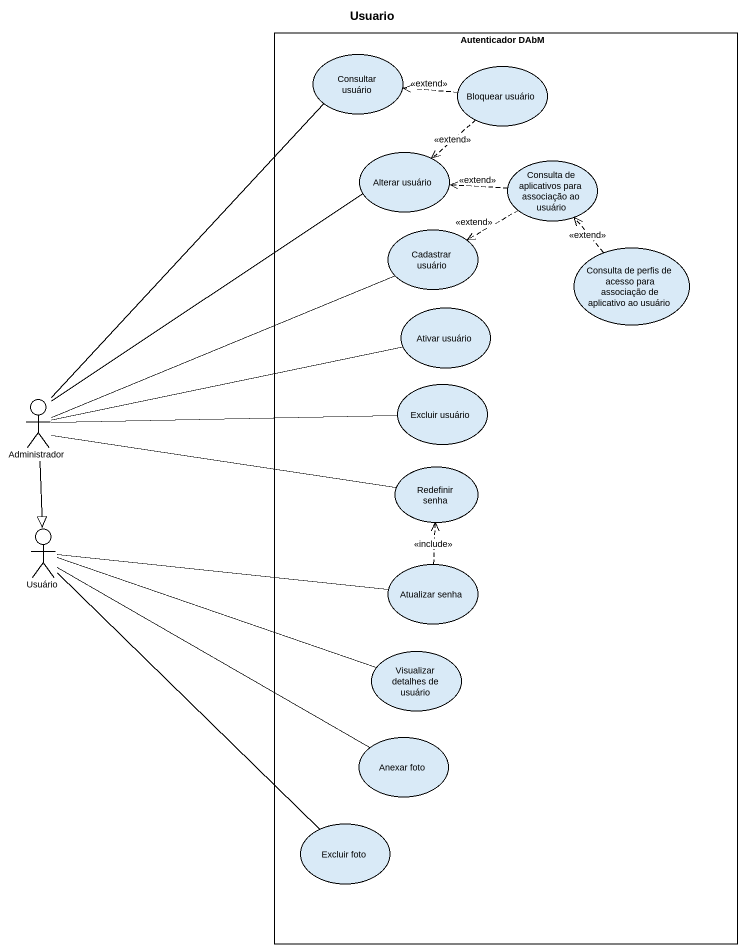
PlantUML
@startuml
title Usuario
rectangle "Autenticador DAbM" as Autenticador_DAbM {
  usecase "Consultar usuário" as Consultar_usuário
  usecase "Bloquear usuário" as Bloquear_usuário
  usecase "Alterar usuário" as Alterar_usuário
  usecase "Consulta de aplicativos para associação ao usuário" as Consulta_de_aplicativos
  usecase "Cadastrar usuário" as Cadastrar_usuário
  usecase "Consulta de perfis de acesso para associação de aplicativo ao usuário" as Consulta_de_perfis_de
  usecase "Ativar usuário" as Ativar_usuário
  usecase "Excluir usuário" as Excluir_usuário
  usecase "Redefinir senha" as Redefinir_senha
  usecase "Atualizar senha" as Atualizar_senha
  usecase "Visualizar detalhes de usuário" as Visualizar_detalhes_de
  usecase "Anexar foto" as Anexar_foto
  usecase "Excluir foto" as Excluir_foto
}
actor Administrador
actor Usuário
Bloquear_usuário .left.> Consultar_usuário : <<extend>>
Bloquear_usuário ..> Alterar_usuário : <<extend>>
Consulta_de_aplicativos .left.> Alterar_usuário : <<extend>>
Consulta_de_aplicativos .left.> Cadastrar_usuário : <<extend>>
Consulta_de_perfis_de .up.> Consulta_de_aplicativos : <<extend>>
Administrador -up- Consultar_usuário
Administrador -up- Alterar_usuário
Administrador -right- Cadastrar_usuário
Administrador -right- Ativar_usuário
Administrador -right- Excluir_usuário
Administrador --|> Usuário
Redefinir_senha -left- Administrador
Usuário -right- Atualizar_senha
Usuário -right- Visualizar_detalhes_de
Usuário -right- Anexar_foto
Usuário -- Excluir_foto
Atualizar_senha .up.> Redefinir_senha : <<include>>
@enduml
